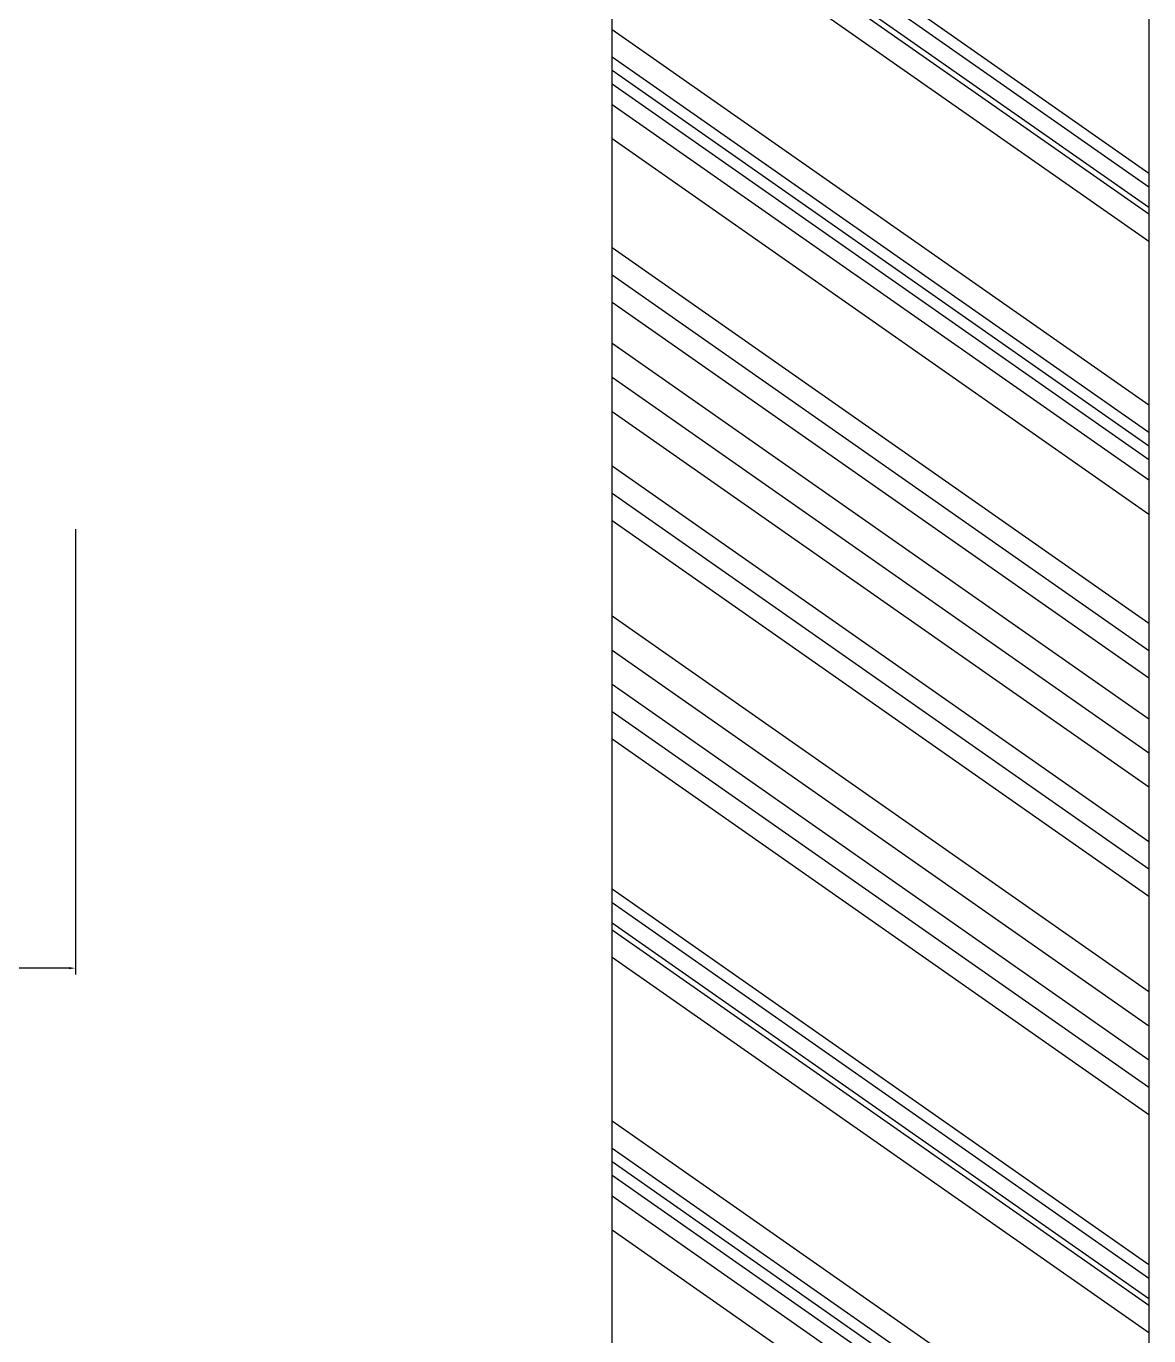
# Model space of a CAD drawing. Header units: millimetres. Extents: x 9612 to 23319, y 1863 to 14354.
# Drawn here: x 11740.07 to 11771.44, y 7941.22 to 7977.84 of the extents above; entities that cross this region are included whole.
import ezdxf

# ---------------------------------------------------------------- set-up
doc = ezdxf.new("R2010")
doc.units = ezdxf.units.MM
doc.header["$MEASUREMENT"] = 0
doc.styles.get("Standard").update_dxf_attribs({"font": 'arial.ttf'})
doc.dimstyles.get("Standard").update_dxf_attribs({"dimtxt": 0.18, "dimasz": 0.18, "dimexe": 0.18, "dimexo": 0.0625, "dimgap": 0.09, "dimtad": 0, "dimtih": 1, "dimtoh": 1, "dimdec": 4, "dimzin": 0, "dimdsep": 46, "dimtxsty": 'Standard', "dimcen": 0.09, "dimadec": 0, "dimazin": 0, "dimtfac": 1, "dimtdec": 4, "dimtofl": 0, "dimtmove": 0, "dimatfit": 3, "dimfxl": 1, "dimtolj": 1, "dimtzin": 0, "dimarcsym": 0})

# ---------------------------------------------------------------- blocks, each defined once
blk = doc.blocks.new('*D103')
at = {"color": 0, "lineweight": -2, "transparency": 16777216}
for p, q in [((11621.18, 7963.78), (11621.18, 7951.323)), ((11741.445, 7963.78), (11741.445, 7951.323)), ((11621.36, 7951.503), (11680.717, 7951.503)), ((11741.265, 7951.503), (11681.907, 7951.503))]:
    blk.add_line(p, q, dxfattribs=at)
at = {"color": 0, "transparency": 16777216}
for points in [[(11621.36, 7951.533), (11621.36, 7951.473), (11621.18, 7951.503)], [(11741.265, 7951.533), (11741.265, 7951.473), (11741.445, 7951.503)]]:
    blk.add_solid(points, dxfattribs=at)
at = {"layer": 'Defpoints', "color": 0, "transparency": 16777216}
for p in [(11621.18, 7963.843), (11741.445, 7963.843), (11621.18, 7951.503)]:
    blk.add_point(p, dxfattribs=at)
at = {"color": 0, "transparency": 16777216, "insert": (11681.312, 7951.503), "char_height": 0.18, "attachment_point": 5}
blk.add_mtext('\\A1;120.2646', dxfattribs=at)
blk = doc.blocks.new('ijkkkkkkkkk')
at = {"linetype": 'Continuous'}
for p, q in [((1281.09956, -100.80668), (1281.09956, 81.67291)), ((1296.09956, 81.67291), (1296.09956, -87.40516)), ((1281.09956, 32.98629), (1296.09956, 22.48318)), ((1281.09956, 32.6048), (1296.09956, 22.10168)), ((1281.09956, 32.03256), (1296.09956, 21.52945)), ((1281.09956, 31.84181), (1296.09956, 21.3387)), ((1281.09956, 31.07883), (1296.09956, 20.57571)), ((1281.09956, 31.07883), (1296.09956, 20.57571)), ((1281.09956, 26.50092), (1296.09956, 15.99781)), ((1281.09956, 25.73794), (1296.09956, 15.23483)), ((1281.09956, 25.35645), (1296.09956, 14.85333)), ((1281.09956, 24.97496), (1296.09956, 14.47184)), ((1281.09956, 24.40272), (1296.09956, 13.8996)), ((1281.09956, 23.44899), (1296.09956, 12.94587)), ((1281.09956, 20.39705), (1296.09956, 9.89394)), ((1281.09956, 19.63407), (1296.09956, 9.13095)), ((1281.09956, 18.87108), (1296.09956, 8.36797)), ((1281.09956, 17.72661), (1296.09956, 7.22349)), ((1281.09956, 16.77288), (1296.09956, 6.26976)), ((1281.09956, 15.81915), (1296.09956, 5.31603)), ((1281.09956, 14.29318), (1296.09956, 3.79006)), ((1281.09956, 13.53019), (1296.09956, 3.02708)), ((1281.09956, 12.76721), (1296.09956, 2.2641)), ((1281.09956, 10.09676), (1296.09956, -0.40635)), ((1281.09956, 9.14303), (1296.09956, -1.36008)), ((1281.09956, 8.1893), (1296.09956, -2.31381)), ((1281.09956, 8.1893), (1296.09956, -2.31381)), ((1281.09956, 7.42632), (1296.09956, -3.07679)), ((1281.09956, 6.66334), (1296.09956, -3.83978)), ((1281.09956, 2.46692), (1296.09956, -8.03619)), ((1281.09956, 2.08543), (1296.09956, -8.41768)), ((1281.09956, 1.51319), (1296.09956, -8.98992)), ((1281.09956, 1.32245), (1296.09956, -9.18067)), ((1281.09956, 0.55946), (1296.09956, -9.94365)), ((1281.09956, 0.55946), (1296.09956, -9.94365)), ((1281.09956, -4.01844), (1296.09956, -14.52155)), ((1281.09956, -4.78143), (1296.09956, -15.28454)), ((1281.09956, -5.16292), (1296.09956, -15.66603)), ((1281.09956, -5.54441), (1296.09956, -16.04752)), ((1281.09956, -6.11665), (1296.09956, -16.61976)), ((1281.09956, -7.07038), (1296.09956, -17.57349))]:
    blk.add_line(p, q, dxfattribs=at)
dim = blk.add_linear_dim(base=(1145.83492, 0.24912), p1=(1266.09956, 12.58854), p2=(1145.83492, 12.58854), angle=180, dimstyle='Standard')
dim.commit()
dim.dimension.update_dxf_attribs({"geometry": '*D103', "text_midpoint": (1205.96724, 0.24912), "insert": (-10475.34511, -7951.25402)})

msp = doc.modelspace()

# ---------------------------------------------------------------- block references
msp.add_blockref('ijkkkkkkkkk', (10475.34511, 7951.25402))

doc.saveas('drawing.dxf')
